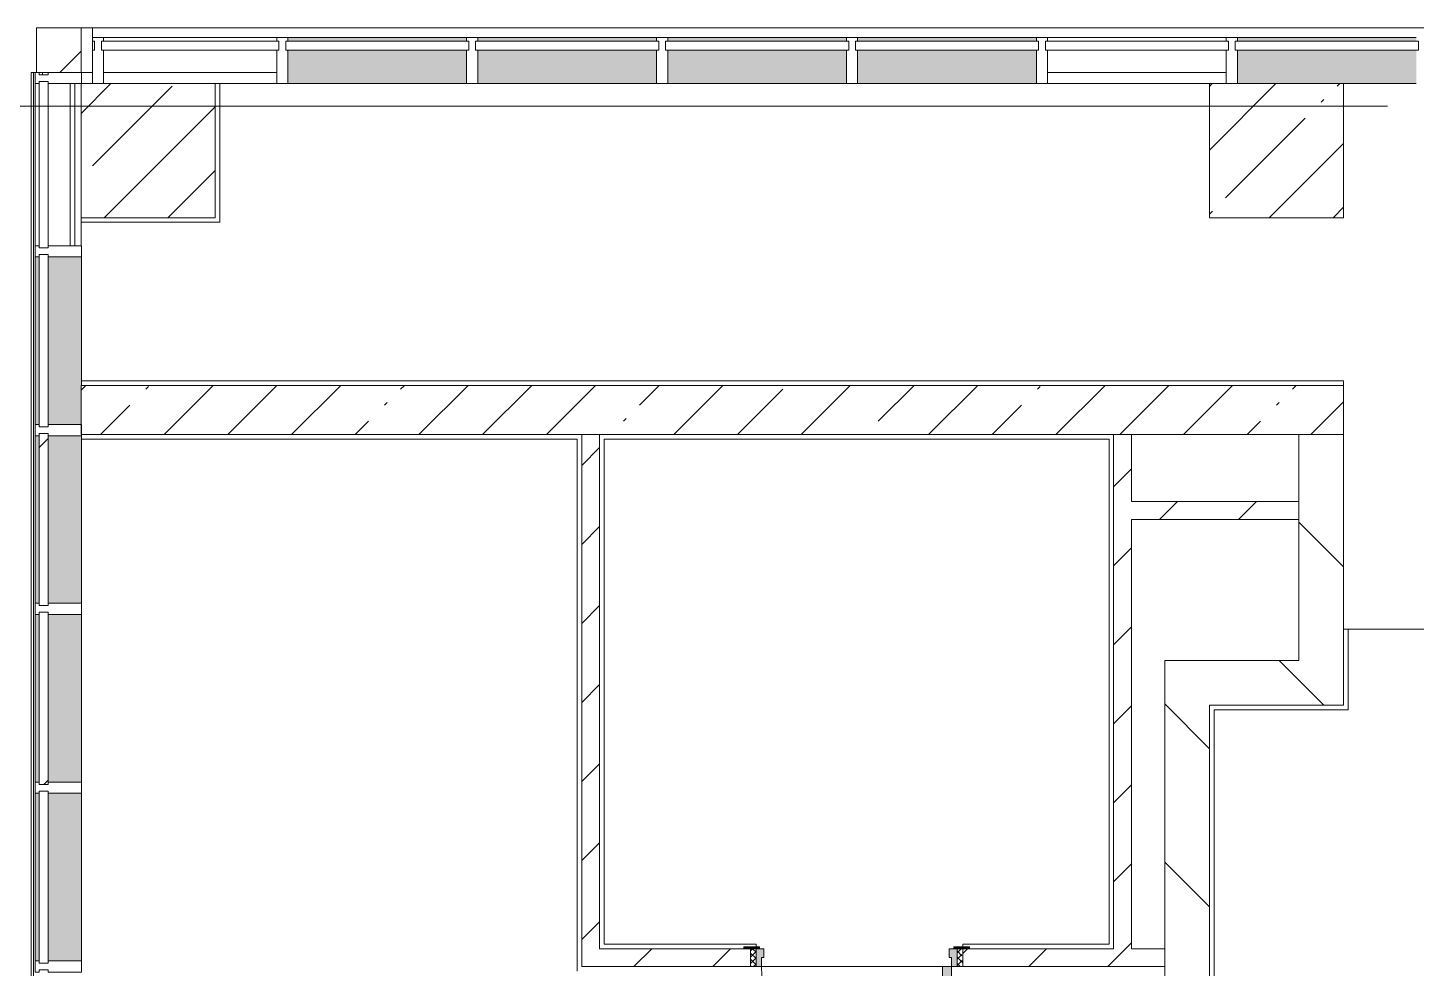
# Model space of a CAD drawing. Header units: millimetres. Extents: x 35144 to 233944, y -8553 to 29000.
# Drawn here: x 110754 to 116969, y 23143 to 27350 of the extents above; entities that cross this region are included whole.
import ezdxf

# ---------------------------------------------------------------- set-up
doc = ezdxf.new("R2010")
doc.units = ezdxf.units.MM
doc.linetypes.add('200_ШТРИХ__ш1_п0_6_', pattern=[800, 500, -300])
doc.linetypes.add('Осевая', pattern=[3175, 635, -476.25, 1587.5, -476.25])
for name, color, linetype, lineweight in [('A-DETL-MBND-1', 7, '200_ШТРИХ__ш1_п0_6_', 9), ('A-GLAZ-CURT-3', 7, 'Continuous', 5), ('A-GLAZ-CWMG-3', 7, 'Continuous', 5), ('A-WALL', 7, 'Continuous', 9), ('A-WALL-11', 7, 'Continuous', 5), ('I-WALL-32', 7, 'Continuous', 5), ('S-COLS-1', 7, 'Continuous', 5), ('Оси', 7, 'Continuous', 9), ('Оси-2', 7, 'Осевая', 9)]:
    doc.layers.add(name, color=color, linetype=linetype, lineweight=lineweight)
for name, color, linetype, lineweight, true_color in [('A-DOOR-3', 7, 'Continuous', 5, 0xaaaaaa), ('A-DOOR-4', 7, 'Continuous', 5, 0xe2e2e2), ('A-DOOR-FRAM-2', 7, 'Continuous', 5, 0xe2e2e2), ('A-DOOR-FRAM-3', 7, 'Continuous', 5, 0xaaaaaa), ('A-FLOR-1', 7, 'Continuous', 5, 0xaaaaaa), ('A-GLAZ-CWMG-4', 7, 'Continuous', 5, 0x383e42)]:
    doc.layers.add(name, color=color, linetype=linetype, lineweight=lineweight, true_color=true_color)
pattern_1 = [(45, (106933.74, 0), (-176.7767, 176.7767), [])]
pattern_2 = [(135, (106933.74, 0), (-353.553, -353.553), [])]

# ---------------------------------------------------------------- blocks, each defined once
blk = doc.blocks.new('Системная панель - Стекло - 40мм-23999081-1_5_2_птичка')
at = {"layer": 'A-GLAZ-CURT-3'}
for p, q in [((372.5, 40), (-372.5, 40)), ((-372.5, 40), (-372.5, 0)), ((-372.5, 0), (372.5, 0)), ((372.5, 0), (372.5, 40))]:
    blk.add_line(p, q, dxfattribs=at)
blk = doc.blocks.new('Системная панель - Стекло - 40мм-23998914-1_5_2_птичка')
at = {"layer": 'A-GLAZ-CURT-3'}
for p, q in [((385, 40), (-385, 40)), ((-385, 40), (-385, 0)), ((-385, 0), (385, 0)), ((385, 0), (385, 40))]:
    blk.add_line(p, q, dxfattribs=at)
blk = doc.blocks.new('Прямоугольный импост - Импост структурный с накладкой - 160мм-22858573-1_5_2_птичка')
at = {"layer": 'A-GLAZ-CWMG-3'}
for p, q in [((3854.1, 26375.1), (3854.1, 27100.1)), ((4011.1, 26375.1), (4011.1, 27100.1))]:
    blk.add_line(p, q, dxfattribs=at)
blk = doc.blocks.new('Прямоугольный импост - Импост структурный с накладкой - 190мм-23186010-1_5_2_птичка')
at = {"layer": 'A-GLAZ-CWMG-4'}
for points in [[(3861.1, 23175.1), (3871.1, 23175.1), (3871.1, 23925.1), (3854.1, 23925.1), (3854.1, 23175.1)], [(4031.1, 23175.1), (4061.1, 23175.1), (4060, 23925.1), (3911.1, 23925.1), (3911.1, 23175.1), (4006.1, 23175.1)]]:
    blk.add_hatch(color=256, dxfattribs=at).paths.add_polyline_path(points)
at = {"layer": 'A-GLAZ-CWMG-3'}
for p, q in [((3854.1, 23175.1), (3854.1, 23925.1)), ((4061.1, 23175.1), (4061.1, 23925.1))]:
    blk.add_line(p, q, dxfattribs=at)
blk = doc.blocks.new('Прямоугольный импост - Импост структурный с накладкой - 190мм-22862231-1_5_2_птичка')
at = {"layer": 'A-GLAZ-CWMG-3'}
for p, q in [((0, 17), (-50, 17)), ((-50, 17), (-50, 0)), ((-50, 0), (-40, 0)), ((-40, 0), (-40, -40)), ((-10, -40), (-10, 0)), ((-10, 0), (-0.1, 0)), ((0, 11.1), (0, 17)), ((-40, -40), (-50, -40)), ((-50, -40), (-50, -190)), ((-0.1, -40), (-10, -40)), ((-50, -190), (0, -190))]:
    blk.add_line(p, q, dxfattribs=at)
blk = doc.blocks.new('Прямоугольный импост - Импост структурный с накладкой - 190мм-22862219-1_5_2_птичка')
at = {"layer": 'A-GLAZ-CWMG-3'}
for p, q in [((-25, 0), (-25, 17)), ((-25, 17), (25, 17)), ((-15, 0), (-25, 0)), ((-15, -40), (-15, 0)), ((25, 0), (15, 0)), ((15, 0), (15, -40)), ((25, 17), (25, 0)), ((-25, -190), (-25, -40)), ((-25, -40), (-15, -40)), ((15, -40), (25, -40)), ((25, -40), (25, -190)), ((25, -190), (-25, -190))]:
    blk.add_line(p, q, dxfattribs=at)
blk = doc.blocks.new('Системная панель - Стекло - 40мм-V113-1_5_2_птичка')
at = {"layer": 'A-GLAZ-CURT-3'}
h = blk.add_hatch(dxfattribs=at)
h.set_pattern_fill('FP_117', color=256, style=0, pattern_type=2)
h.set_pattern_definition([(135, (23850.1, -4371.1), (-1414.21, -1414.21), [1000, -3000]), (135, (24350.1, -5371.1), (-1414.21, -1414.21), [3000, -1000]), (135, (24850.1, -3371.1), (-1414.21, -1414.21), [1000, -3000])])
h.paths.add_polyline_path([(385, 40), (-385, 38.9), (-385, 0), (385, 0), (385, 38.9)])
for p, q in [((385, 40), (-385, 40)), ((-385, 40), (-385, 0)), ((-385, 0), (385, 0)), ((385, 0), (385, 40))]:
    blk.add_line(p, q, dxfattribs=at)
blk = doc.blocks.new('Системная панель - Стекло - 40мм-22856066-1_5_2_птичка')
at = {"layer": 'A-GLAZ-CURT-3'}
for p, q in [((397.5, 0), (-397.5, 0)), ((-397.5, 0), (-397.5, -40)), ((397.5, -40), (397.5, 0)), ((-397.5, -40), (397.5, -40))]:
    blk.add_line(p, q, dxfattribs=at)
blk = doc.blocks.new('Системная панель - Стекло - 40мм-22856067-1_5_2_птичка')
at = {"layer": 'A-GLAZ-CURT-3'}
h = blk.add_hatch(dxfattribs=at)
h.set_pattern_fill('FP_118', color=256, style=0, pattern_type=2)
h.set_pattern_definition([(45, (-9285, -26790), (-1414.21, 1414.21), [1000, -3000]), (45, (-10285, -27290), (-1414.21, 1414.21), [3000, -1000]), (45, (-8285, -27790), (-1414.21, 1414.21), [1000, -3000])])
h.paths.add_polyline_path([(386, -40), (410, -40), (410, 0), (-410, 0), (-410, -40), (-400, -40)])
for p, q in [((410, 0), (-410, 0)), ((-410, 0), (-410, -40)), ((-410, -40), (410, -40)), ((410, -40), (410, 0))]:
    blk.add_line(p, q, dxfattribs=at)
blk = doc.blocks.new('Прямоугольный импост - Импост структурный с накладкой - 160мм-22794257-1_5_2_птичка')
at = {"layer": 'A-GLAZ-CWMG-3'}
for p, q in [((4935, 27307), (4160, 27307)), ((4935, 27150), (4160, 27150))]:
    blk.add_line(p, q, dxfattribs=at)
blk = doc.blocks.new('Прямоугольный импост - Импост структурный с накладкой - 160мм-20149069-1_5_2_птичка')
at = {"layer": 'A-GLAZ-CWMG-3'}
for p, q in [((9185, 27307), (8385, 27307)), ((9185, 27150), (8385, 27150))]:
    blk.add_line(p, q, dxfattribs=at)
blk = doc.blocks.new('Прямоугольный импост - Импост структурный с накладкой - 190мм-20153675-1_5_2_птичка')
at = {"layer": 'A-GLAZ-CWMG-3'}
for p, q in [((-50, 190), (-50, 40)), ((0, 40), (0, 190)), ((-50, 40), (-40, 40)), ((-40, 0), (-50, 0)), ((-50, 0), (-50, -17)), ((-40, 40), (-40, 0)), ((-10, 0), (-10, 40)), ((-10, 40), (0, 40)), ((0, 0), (-10, 0)), ((0, -17), (0, 0)), ((-50, -17), (0, -17))]:
    blk.add_line(p, q, dxfattribs=at)
blk = doc.blocks.new('Прямоугольный импост - Импост структурный с накладкой - 190мм-20153693-1_5_2_птичка')
at = {"layer": 'A-GLAZ-CWMG-3'}
for p, q in [((-25, 40), (-25, 190)), ((-25, 190), (25, 190)), ((25, 190), (25, 40)), ((-15, 40), (-25, 40)), ((-25, -17), (-25, 0)), ((-25, 0), (-15, 0)), ((-15, 0), (-15, 40)), ((15, 40), (15, 0)), ((25, 40), (15, 40)), ((15, 0), (25, 0)), ((25, 0), (25, -17)), ((25, -17), (-25, -17))]:
    blk.add_line(p, q, dxfattribs=at)
blk = doc.blocks.new('Системная панель - Стекло - 40мм-V129-1_5_2_птичка')
at = {"layer": 'A-GLAZ-CURT-3'}
h = blk.add_hatch(dxfattribs=at)
h.set_pattern_fill('FP_126', color=256, style=0, pattern_type=2)
h.set_pattern_definition([(135, (24650.1, -4371.1), (-1414.21, -1414.21), [1000, -3000]), (135, (25150.1, -5371.1), (-1414.21, -1414.21), [3000, -1000]), (135, (25650.1, -3371.1), (-1414.21, -1414.21), [1000, -3000])])
h.paths.add_polyline_path([(385, 15), (385, 40), (-385, 38.9), (-385, 0), (385, 0)])
for p, q in [((385, 40), (-385, 40)), ((-385, 40), (-385, 0)), ((-385, 0), (385, 0)), ((385, 0), (385, 40))]:
    blk.add_line(p, q, dxfattribs=at)
blk = doc.blocks.new('Прямоугольный импост - Импост структурный с накладкой - 190мм-V130-1_5_2_птичка')
at = {"layer": 'A-GLAZ-CWMG-3'}
for p, q in [((-25, 0), (-25, 17)), ((-25, 17), (25, 17)), ((-15, 0), (-25, 0)), ((-15, -40), (-15, 0)), ((25, 0), (15, 0)), ((15, 0), (15, -40)), ((25, 17), (25, 0)), ((-25, -190), (-25, -40)), ((-25, -40), (-15, -40)), ((15, -40), (25, -40)), ((25, -40), (25, -190)), ((25, -190), (-25, -190))]:
    blk.add_line(p, q, dxfattribs=at)
blk = doc.blocks.new('Системная панель - Стекло - 40мм-V131-1_5_2_птичка')
at = {"layer": 'A-GLAZ-CURT-3'}
for p, q in [((410, 0), (-410, 0)), ((-410, 0), (-410, -40)), ((-410, -40), (410, -40)), ((410, -40), (410, 0))]:
    blk.add_line(p, q, dxfattribs=at)
blk = doc.blocks.new('Прямоугольный импост - Импост структурный с накладкой - 190мм-23186023-1_5_2_птичка')
at = {"layer": 'A-GLAZ-CWMG-4'}
for points in [[(10035, 27290), (10035, 27307), (9235, 27307), (9235, 27290)], [(9235, 27100), (10035, 27100), (10035, 27250), (9235, 27250), (9235, 27150)]]:
    blk.add_hatch(color=256, dxfattribs=at).paths.add_polyline_path(points)
at = {"layer": 'A-GLAZ-CWMG-3'}
for p, q in [((10035, 27307), (9235, 27307)), ((10035, 27100), (9710, 27100))]:
    blk.add_line(p, q, dxfattribs=at)
blk = doc.blocks.new('Прямоугольный импост - Импост структурный с накладкой - 190мм-V132-1_5_2_птичка')
at = {"layer": 'A-GLAZ-CWMG-3'}
for p, q in [((-25, 40), (-25, 190)), ((25, 190), (25, 40)), ((-15, 40), (-25, 40)), ((-25, -17), (-25, 0)), ((-25, 0), (-15, 0)), ((-15, 0), (-15, 40)), ((15, 40), (15, 0)), ((25, 40), (15, 40)), ((15, 0), (25, 0)), ((25, 0), (25, -17)), ((25, -17), (-25, -17))]:
    blk.add_line(p, q, dxfattribs=at)
blk = doc.blocks.new('Системная панель - Стекло - 40мм-V133-1_5_2_птичка')
at = {"layer": 'A-GLAZ-CURT-3'}
for p, q in [((410, 0), (-410, 0)), ((-410, 0), (-410, -40)), ((-410, -40), (410, -40)), ((410, -40), (410, 0))]:
    blk.add_line(p, q, dxfattribs=at)
blk = doc.blocks.new('Прямоугольный импост - Импост структурный с накладкой - 190мм-V134-1_5_2_птичка')
at = {"layer": 'A-GLAZ-CWMG-4'}
for points in [[(8241.5, 27290), (8335, 27290), (8335, 27307), (7535, 27307), (7535, 27290)], [(8241.5, 27100), (8335, 27100), (8335, 27250), (7535, 27250), (7535, 27100)]]:
    blk.add_hatch(color=256, dxfattribs=at).paths.add_polyline_path(points)
at = {"layer": 'A-GLAZ-CWMG-3'}
for p, q in [((8335, 27307), (7535, 27307)), ((8335, 27100), (7535, 27100))]:
    blk.add_line(p, q, dxfattribs=at)
blk = doc.blocks.new('Системная панель - Стекло - 40мм-V162-1_5_2_птичка')
at = {"layer": 'A-GLAZ-CURT-3'}
for p, q in [((410, 0), (-410, 0)), ((-410, 0), (-410, -40)), ((-410, -40), (410, -40)), ((410, -40), (410, 0))]:
    blk.add_line(p, q, dxfattribs=at)
blk = doc.blocks.new('Системная панель - Стекло - 40мм-V163-1_5_2_птичка')
at = {"layer": 'A-GLAZ-CURT-3'}
for p, q in [((410, 0), (-410, 0)), ((-410, 0), (-410, -40)), ((-410, -40), (410, -40)), ((410, -40), (410, 0))]:
    blk.add_line(p, q, dxfattribs=at)
blk = doc.blocks.new('110_Дверь_СКБ_1Ст_Внутренняя1 - Д-8т 950x2100h_СУ-31746493-1_5_2_птичка')
at = {"layer": 'A-DOOR-3'}
h = blk.add_hatch(dxfattribs=at)
h.set_pattern_fill('FP_105', color=256, style=0, pattern_type=2)
h.set_pattern_definition([(135, (1826.41, 104.685), (-14.14214, -14.14214), []), (225, (1826.41, 104.685), (14.14214, -14.14214), [])])
h.paths.add_polyline_path([(462.5, 40), (462.5, -40), (487.5, -40), (487.5, 40)])
at = {"layer": 'A-DOOR-4'}
h = blk.add_hatch(color=256, dxfattribs=at)
h.paths.add_polyline_path([(-412.5, 40), (-437.5, 40), (-437.5, -40), (-402.5, -40), (-402.5, 0), (-412.5, 0)])
h.paths.add_polyline_path([(437.5, 40), (437.5, 0), (427.5, 0), (427.5, -40), (462.5, -40), (462.5, 40)])
at = {"layer": 'A-DOOR-FRAM-2'}
for points in [[(-412.5, 890), (-412.5, 40), (-372.5, 40), (-372.5, 890)], [(-462.5, -40), (-492.5, -40), (-492.5, -48), (-422.5, -48), (-422.5, -40), (-456.7, -40)], [(456.5, -40), (447.5, -40), (447.5, -48), (517.5, -48), (517.5, -40), (462.5, -40)]]:
    blk.add_hatch(color=256, dxfattribs=at).paths.add_polyline_path(points)
at = {"layer": 'A-DOOR-FRAM-3'}
h = blk.add_hatch(dxfattribs=at)
h.set_pattern_fill('FP_106', color=256, style=0, pattern_type=2)
h.set_pattern_definition([(45, (-296.384, 104.685), (-14.1421, 14.1421), []), (135, (-296.384, 104.685), (-14.1421, -14.1421), [])])
h.paths.add_polyline_path([(-462.5, 40), (-456.7, -40), (-437.5, -40), (-437.5, 40)])
at = {"layer": 'A-DOOR-3'}
for p, q in [((-412.5, 890), (-412.5, 40)), ((-372.5, 890), (-412.5, 890)), ((-372.5, 40), (-372.5, 890)), ((-412.5, 40), (-372.5, 40))]:
    blk.add_line(p, q, dxfattribs=at)
blk.add_arc((-412.5, 40), 850, 360, 90, dxfattribs=at)
at = {"layer": 'A-DOOR-FRAM-3'}
for p, q in [((-437.5, 40), (-462.5, 40)), ((-462.5, 40), (-462.5, -40)), ((-412.5, 40), (-437.5, 40)), ((-437.5, 40), (-437.5, -40)), ((-437.5, -40), (-437.5, 40)), ((-412.5, 0), (-412.5, 40)), ((-402.5, 0), (-412.5, 0)), ((-402.5, -40), (-402.5, 0)), ((437.5, 0), (427.5, 0)), ((427.5, 0), (427.5, -40)), ((437.5, 40), (437.5, 0)), ((462.5, 40), (437.5, 40)), ((462.5, -40), (462.5, 40)), ((487.5, 40), (462.5, 40)), ((462.5, 40), (462.5, -40)), ((487.5, -40), (487.5, 40)), ((-422.5, -40), (-492.5, -40)), ((-492.5, -40), (-492.5, -48)), ((-492.5, -48), (-422.5, -48)), ((-462.5, -40), (-437.5, -40)), ((-422.5, -39), (-437.5, -39)), ((-437.5, -39), (-437.5, -40)), ((-437.5, -40), (-402.5, -40)), ((-437.5, -40), (-422.5, -40)), ((-422.5, -40), (-422.5, -39)), ((-422.5, -48), (-422.5, -40)), ((427.5, -40), (462.5, -40)), ((462.5, -39), (447.5, -39)), ((447.5, -39), (447.5, -40)), ((447.5, -40), (462.5, -40)), ((517.5, -40), (447.5, -40)), ((447.5, -40), (447.5, -48)), ((447.5, -48), (517.5, -48)), ((462.5, -40), (462.5, -39)), ((462.5, -40), (487.5, -40)), ((517.5, -48), (517.5, -40))]:
    blk.add_line(p, q, dxfattribs=at)
blk = doc.blocks.new('BSC_Колонна _Прямоугольная - 200х200-22401950-1_5_2_птичка')
at = {"layer": 'S-COLS-1'}
h = blk.add_hatch(dxfattribs=at)
h.set_pattern_fill('FP_155', color=256, style=0, pattern_type=2)
h.set_pattern_definition([(45, (-3960, -27250), (-176.7767, 176.7767), [])])
h.paths.add_polyline_path([(46.1, -100), (100, -100), (100, 100), (-100, 100), (-98.9, -100), (-48.9, -100)])
for p, q in [((100, 100), (-100, 100)), ((-100, 100), (-100, -100)), ((100, -100), (100, 100)), ((-100, -100), (100, -100))]:
    blk.add_line(p, q, dxfattribs=at)
blk = doc.blocks.new('Системная панель - Стекло - 40мм-V169-1_5_2_птичка')
at = {"layer": 'A-GLAZ-CURT-3'}
h = blk.add_hatch(dxfattribs=at)
h.set_pattern_fill('FP_156', color=256, style=0, pattern_type=2)
h.set_pattern_definition([(45, (-6735, -26790), (-1414.21, 1414.21), [1000, -3000]), (45, (-7735, -27290), (-1414.21, 1414.21), [3000, -1000]), (45, (-5735, -27790), (-1414.21, 1414.21), [1000, -3000])])
h.paths.add_polyline_path([(147.5, -40), (410, -40), (410, 0), (-410, 0), (-410, -40), (-400, -40)])
for p, q in [((410, 0), (-410, 0)), ((-410, 0), (-410, -40)), ((-410, -40), (410, -40)), ((410, -40), (410, 0))]:
    blk.add_line(p, q, dxfattribs=at)
blk = doc.blocks.new('Системная панель - Стекло - 40мм-V170-1_5_2_птичка')
at = {"layer": 'A-GLAZ-CURT-3'}
for p, q in [((385, 40), (-385, 40)), ((-385, 40), (-385, 0)), ((-385, 0), (385, 0)), ((385, 0), (385, 40))]:
    blk.add_line(p, q, dxfattribs=at)
blk = doc.blocks.new('Прямоугольный импост - Импост структурный с накладкой - 190мм-V171-1_5_2_птичка')
at = {"layer": 'A-GLAZ-CWMG-4'}
for points in [[(3861.1, 25575.1), (3871.1, 25575.1), (3871.1, 26325.1), (3854.1, 26325.1), (3854.1, 25575.1)], [(4045.8, 25575.1), (4060, 25575.1), (4060, 26325.1), (3911.1, 26325.1), (3911.1, 25575.1), (4031.1, 25575.1)]]:
    blk.add_hatch(color=256, dxfattribs=at).paths.add_polyline_path(points)
at = {"layer": 'A-GLAZ-CWMG-3'}
for p, q in [((3854.1, 25575.1), (3854.1, 26325.1)), ((4061.1, 25749.9), (4061.1, 26325.1))]:
    blk.add_line(p, q, dxfattribs=at)
blk = doc.blocks.new('BSC_Колонна _Прямоугольная - 600х600-V174-1_5_2_птичка')
at = {"layer": 'S-COLS-1'}
h = blk.add_hatch(dxfattribs=at)
h.set_pattern_fill('FP_162', color=256, style=0, pattern_type=2)
h.set_pattern_definition([(45, (-9410, -26800), (-285.123, 285.123), []), (45, (-9124.88, -26800), (-285.123, 285.123), [504.031, -100.806, 16.764, -84.042])])
h.paths.add_polyline_path([(300, -300), (300, 300), (-300, 300), (-300, -300)])
for p, q in [((300, 300), (-300, 300)), ((-300, 300), (-300, -300)), ((300, -300), (300, 300)), ((-300, -300), (300, -300))]:
    blk.add_line(p, q, dxfattribs=at)
blk = doc.blocks.new('BSC_Колонна _Прямоугольная - 600х600-V175-1_5_2_птичка')
at = {"layer": 'S-COLS-1'}
h = blk.add_hatch(dxfattribs=at)
h.set_pattern_fill('FP_163', color=256, style=0, pattern_type=2)
h.set_pattern_definition([(45, (-4360, -26800), (-285.123, 285.123), []), (45, (-4074.88, -26800), (-285.123, 285.123), [504.031, -100.806, 16.764, -84.042])])
h.paths.add_polyline_path([(300, -300), (300, 300), (-300, 300), (-300, -300), (163.6, -300)])
for p, q in [((300, 300), (-300, 300)), ((-300, 300), (-300, -300)), ((300, -300), (300, 300)), ((-300, -300), (300, -300))]:
    blk.add_line(p, q, dxfattribs=at)
blk = doc.blocks.new('Прямоугольный импост - Импост структурный с накладкой - 170мм-23186685-1_5_2_птичка')
at = {"layer": 'A-GLAZ-CWMG-3'}
for p, q in [((3836.1, 27150.1), (3846.1, 27150.1)), ((3836.1, 20672.1), (3836.1, 27150.1)), ((3846.1, 27150.1), (3854.1, 27150.1)), ((3846.1, 20672.1), (3846.1, 27150.1)), ((3886.1, 27140.1), (3886.1, 27150))]:
    blk.add_line(p, q, dxfattribs=at)
blk = doc.blocks.new('Прямоугольный импост - Импост структурный с накладкой - 170мм-23186686-1_5_2_птичка')
at = {"layer": 'A-GLAZ-CWMG-3'}
blk.add_line((4031.1, 27100.1), (4031.1, 26375.1), dxfattribs=at)

msp = doc.modelspace()

# ---------------------------------------------------------------- hatches: boundary and pattern name
at = {"layer": 'A-WALL-11'}
h = msp.add_hatch(dxfattribs=at)
h.set_pattern_fill('FP_90', color=256, style=0, pattern_type=2)
h.set_pattern_definition([(135, (106933.74, 0), (-176.7767, -176.7767), [])])
h.paths.add_polyline_path([(120623.7, 27150), (120643.7, 27150), (120643.7, 27350), (120394, 27350), (120394, 27150)])
h.paths.add_polyline_path([(110993.7, 27150), (111043.7, 27150), (111043.7, 27350), (110993.7, 27350), (110993.7, 27247.7)])
at = {"layer": 'I-WALL-32'}
h = msp.add_hatch(dxfattribs=at)
h.set_pattern_fill('FP_91', color=256, style=0, pattern_type=2)
h.set_pattern_definition([(45, (106933.74, 0), (-285.123, 285.123), []), (45, (107218.87, 0), (-285.123, 285.123), [504.031, -100.806, 16.764, -84.042])])
h.paths.add_polyline_path([(111613.7, 25530), (116643.7, 25530), (116643.7, 25750), (110993.7, 25750), (110993.7, 25530), (111543.1, 25530)])
h = msp.add_hatch(dxfattribs=at)
h.set_pattern_fill('FP_96', color=256, style=0, pattern_type=2)
h.set_pattern_definition(pattern_1)
h.paths.add_polyline_path([(113248.9, 23150), (113313.7, 23150), (113313.7, 25530), (113233.7, 25530), (113233.7, 23150)])
h = msp.add_hatch(dxfattribs=at)
h.set_pattern_fill('FP_96', color=256, style=0, pattern_type=2)
h.set_pattern_definition(pattern_1)
h.paths.add_polyline_path([(115693.7, 23230), (115693.7, 25530), (115613.7, 25530), (115613.7, 23230)])
h = msp.add_hatch(dxfattribs=at)
h.set_pattern_fill('FP_97', color=256, style=0, pattern_type=2)
h.set_pattern_definition(pattern_2)
h.paths.add_polyline_path([(116643.7, 24520), (116643.7, 25530), (116443.7, 25530), (116443.7, 24520)])
h = msp.add_hatch(dxfattribs=at)
h.set_pattern_fill('FP_96', color=256, style=0, pattern_type=2)
h.set_pattern_definition(pattern_1)
h.paths.add_polyline_path([(116443.7, 25150), (116443.7, 25230), (115693.7, 25230), (115693.7, 25150), (116390.4, 25150)])
h = msp.add_hatch(dxfattribs=at)
h.set_pattern_fill('FP_97', color=256, style=0, pattern_type=2)
h.set_pattern_definition(pattern_2)
h.paths.add_polyline_path([(115843.7, 23150), (116043.7, 23150), (116043.7, 24520), (115843.7, 24520), (115843.7, 23230)])
h = msp.add_hatch(dxfattribs=at)
h.set_pattern_fill('FP_97', color=256, style=0, pattern_type=2)
h.set_pattern_definition(pattern_2)
h.paths.add_polyline_path([(116443.7, 24320), (116643.7, 24320), (116643.7, 24520), (116043.7, 24520), (116043.7, 24320), (116063.7, 24320)])
h = msp.add_hatch(dxfattribs=at)
h.set_pattern_fill('FP_96', color=256, style=0, pattern_type=2)
h.set_pattern_definition(pattern_1)
h.paths.add_polyline_path([(115593.7, 23150), (115843.7, 23150), (115843.7, 23230), (114938.7, 23230), (114938.7, 23150), (115175.2, 23150)])
h.paths.add_polyline_path([(113313.7, 23150), (113988.7, 23150), (113988.7, 23230), (113313.7, 23230), (113313.7, 23186.9)])
h = msp.add_hatch(dxfattribs=at)
h.set_pattern_fill('FP_97', color=256, style=0, pattern_type=2)
h.set_pattern_definition(pattern_2)
h.paths.add_polyline_path([(115843.7, 20970), (116043.7, 20970), (116043.7, 23150), (115843.7, 23150), (115843.7, 20980.8)])

# ---------------------------------------------------------------- linework, layer by layer
at = {"layer": 'A-DETL-MBND-1'}
for p, q in [((110993.7, 27100), (110964.9, 27100)), ((110993.7, 26500), (110993.7, 26374.8))]:
    msp.add_line(p, q, dxfattribs=at)
at = {"layer": 'A-FLOR-1'}
for p, q in [((111868.7, 27100), (111593.7, 27100)), ((111613.7, 27100), (111613.7, 26480)), ((116043.7, 27100), (115318.7, 27100)), ((111613.7, 26480), (110993.7, 26480)), ((110993.7, 26480), (110993.7, 26374.8)), ((110994.9, 25770), (116643.7, 25770)), ((116643.7, 25770), (116643.7, 25750)), ((113213.7, 25510), (110994.9, 25510)), ((113213.7, 23130), (113213.7, 25510)), ((115593.7, 25510), (113333.7, 25510)), ((113333.7, 25510), (113333.7, 23250)), ((115593.7, 23250), (115593.7, 25510)), ((116643.7, 24660), (121282.6, 24660)), ((116664.7, 24660), (116664.7, 24299)), ((116664.7, 24299), (116063.7, 24299)), ((116063.7, 24299), (116063.7, 22220)), ((113333.7, 23250), (114013.7, 23250)), ((114013.7, 23250), (114013.7, 23238)), ((114938.7, 23238), (114938.7, 23250)), ((114938.7, 23250), (115593.7, 23250)), ((114038.7, 23150), (114848.7, 23150))]:
    msp.add_line(p, q, dxfattribs=at)
at = {"layer": 'A-WALL'}
for p, q in [((113313.7, 25530), (113233.7, 25530)), ((115693.7, 25530), (115613.7, 25530)), ((116643.7, 25530), (116443.7, 25530)), ((116443.7, 25150), (116443.7, 25230)), ((115843.7, 23150), (115843.7, 23230))]:
    msp.add_line(p, q, dxfattribs=at)
at = {"layer": 'A-WALL-11'}
for p, q in [((110993.7, 27350), (124744, 27350)), ((111043.7, 27150), (111043.7, 27350)), ((110993.7, 27150), (111043.7, 27150))]:
    msp.add_line(p, q, dxfattribs=at)
at = {"layer": 'I-WALL-32'}
for p, q in [((116643.7, 25750), (110993.7, 25750)), ((110993.7, 25750), (110993.7, 25530)), ((116643.7, 24320), (116643.7, 25750)), ((110993.7, 25530), (113233.7, 25530)), ((113233.7, 25530), (113233.7, 23150)), ((113313.7, 23230), (113313.7, 25530)), ((113313.7, 25530), (115613.7, 25530)), ((115613.7, 25530), (115613.7, 23230)), ((115693.7, 25530), (116443.7, 25530)), ((115693.7, 25230), (115693.7, 25530)), ((116443.7, 25530), (116443.7, 25230)), ((116443.7, 25230), (115693.7, 25230)), ((115693.7, 23230), (115693.7, 25150)), ((115693.7, 25150), (116443.7, 25150)), ((116443.7, 25150), (116443.7, 24520)), ((115843.7, 24520), (115843.7, 23230)), ((116443.7, 24520), (115843.7, 24520)), ((116043.7, 22200), (116043.7, 24320)), ((116043.7, 24320), (116643.7, 24320)), ((113958.7, 23230), (113313.7, 23230)), ((115613.7, 23230), (114968.7, 23230)), ((115843.7, 23230), (115693.7, 23230)), ((113233.7, 23150), (113988.7, 23150)), ((114938.7, 23150), (115843.7, 23150)), ((115843.7, 23150), (115843.7, 20770))]:
    msp.add_line(p, q, dxfattribs=at)
at = {"layer": 'Оси'}
msp.add_line((103705, 27000), (116205, 27000), dxfattribs=at)
at = {"layer": 'Оси-2'}
msp.add_line((116205, 27000), (128224.2, 27000), dxfattribs=at)

# ---------------------------------------------------------------- block references
at = {"layer": 'A-DOOR-3', "rotation": 180}
msp.add_blockref('110_Дверь_СКБ_1Ст_Внутренняя1 - Д-8т 950x2100h_СУ-31746493-1_5_2_птичка', (114476.2, 23190), dxfattribs=at)
at = {"layer": 'A-GLAZ-CURT-3'}
for name, p in [('Системная панель - Стекло - 40мм-22856066-1_5_2_птичка', (111481.2, 27290)), ('Системная панель - Стекло - 40мм-V163-1_5_2_птичка', (112318.7, 27290)), ('Системная панель - Стекло - 40мм-V169-1_5_2_птичка', (113168.7, 27290)), ('Системная панель - Стекло - 40мм-V162-1_5_2_птичка', (114018.7, 27290)), ('Системная панель - Стекло - 40мм-V133-1_5_2_птичка', (114868.7, 27290)), ('Системная панель - Стекло - 40мм-22856067-1_5_2_птичка', (115718.7, 27290)), ('Системная панель - Стекло - 40мм-V131-1_5_2_птичка', (116568.7, 27290))]:
    msp.add_blockref(name, p, dxfattribs=at)
at = {"layer": 'A-GLAZ-CURT-3', "rotation": 269.9999999999999}
for name, p in [('Системная панель - Стекло - 40мм-23999081-1_5_2_птичка', (110804.9, 26737.6)), ('Системная панель - Стекло - 40мм-V170-1_5_2_птичка', (110804.9, 25950.1)), ('Системная панель - Стекло - 40мм-V129-1_5_2_птичка', (110804.9, 25150.1)), ('Системная панель - Стекло - 40мм-V113-1_5_2_птичка', (110804.9, 24350.1)), ('Системная панель - Стекло - 40мм-23998914-1_5_2_птичка', (110804.9, 23550.1))]:
    msp.add_blockref(name, p, dxfattribs=at)
at = {"layer": 'A-GLAZ-CWMG-3'}
for name, p, rotation in [('Прямоугольный импост - Импост структурный с накладкой - 190мм-20153675-1_5_2_птичка', (111043.7, 27290), 180), ('Прямоугольный импост - Импост структурный с накладкой - 190мм-22862231-1_5_2_птичка', (110804.9, 27150.1), 89.99999999999991)]:
    msp.add_blockref(name, p, dxfattribs=dict(at, rotation=rotation))
for name, p in [('Прямоугольный импост - Импост структурный с накладкой - 160мм-22794257-1_5_2_птичка', (106933.7, 0)), ('Прямоугольный импост - Импост структурный с накладкой - 190мм-V134-1_5_2_птичка', (104383.7, 0)), ('Прямоугольный импост - Импост структурный с накладкой - 190мм-V134-1_5_2_птичка', (105233.7, 0)), ('Прямоугольный импост - Импост структурный с накладкой - 190мм-V134-1_5_2_птичка', (106083.7, 0)), ('Прямоугольный импост - Импост структурный с накладкой - 190мм-V134-1_5_2_птичка', (106933.7, 0)), ('Прямоугольный импост - Импост структурный с накладкой - 160мм-20149069-1_5_2_птичка', (106933.7, 0)), ('Прямоугольный импост - Импост структурный с накладкой - 190мм-23186023-1_5_2_птичка', (106933.7, 0)), ('Прямоугольный импост - Импост структурный с накладкой - 170мм-23186685-1_5_2_птичка', (106933.7, 0)), ('Прямоугольный импост - Импост структурный с накладкой - 160мм-22858573-1_5_2_птичка', (106933.7, 0)), ('Прямоугольный импост - Импост структурный с накладкой - 170мм-23186686-1_5_2_птичка', (106933.7, 0)), ('Прямоугольный импост - Импост структурный с накладкой - 190мм-V171-1_5_2_птичка', (106933.7, 0)), ('Прямоугольный импост - Импост структурный с накладкой - 190мм-23186010-1_5_2_птичка', (106933.7, 1600)), ('Прямоугольный импост - Импост структурный с накладкой - 190мм-23186010-1_5_2_птичка', (106933.7, 800)), ('Прямоугольный импост - Импост структурный с накладкой - 190мм-23186010-1_5_2_птичка', (106933.7, 0))]:
    msp.add_blockref(name, p, dxfattribs=at)
at = {"layer": 'A-GLAZ-CWMG-3', "extrusion": (0, 0, -1)}
for name, p, rotation in [('Прямоугольный импост - Импост структурный с накладкой - 190мм-20153693-1_5_2_птичка', (-111893.7, 27290), 180), ('Прямоугольный импост - Импост структурный с накладкой - 190мм-20153693-1_5_2_птичка', (-112743.7, 27290), 180), ('Прямоугольный импост - Импост структурный с накладкой - 190мм-20153693-1_5_2_птичка', (-113593.7, 27290), 180), ('Прямоугольный импост - Импост структурный с накладкой - 190мм-20153693-1_5_2_птичка', (-114443.7, 27290), 180), ('Прямоугольный импост - Импост структурный с накладкой - 190мм-20153693-1_5_2_птичка', (-115293.7, 27290), 180), ('Прямоугольный импост - Импост структурный с накладкой - 190мм-V132-1_5_2_птичка', (-116143.7, 27290), 180), ('Прямоугольный импост - Импост структурный с накладкой - 190мм-22862219-1_5_2_птичка', (-110804.9, 26350.1), 270.0000000000001), ('Прямоугольный импост - Импост структурный с накладкой - 190мм-V130-1_5_2_птичка', (-110804.9, 25550.1), 270.0000000000001), ('Прямоугольный импост - Импост структурный с накладкой - 190мм-22862219-1_5_2_птичка', (-110804.9, 24750.1), 270.0000000000001), ('Прямоугольный импост - Импост структурный с накладкой - 190мм-22862219-1_5_2_птичка', (-110804.9, 23950.1), 270.0000000000001), ('Прямоугольный импост - Импост структурный с накладкой - 190мм-22862219-1_5_2_птичка', (-110804.9, 23150.1), 270.0000000000001)]:
    msp.add_blockref(name, p, dxfattribs=dict(at, rotation=rotation))
at = {"layer": 'S-COLS-1'}
for name, p in [('BSC_Колонна _Прямоугольная - 200х200-22401950-1_5_2_птичка', (110893.7, 27250)), ('BSC_Колонна _Прямоугольная - 600х600-V175-1_5_2_птичка', (111293.7, 26800)), ('BSC_Колонна _Прямоугольная - 600х600-V174-1_5_2_птичка', (116343.7, 26800))]:
    msp.add_blockref(name, p, dxfattribs=at)

doc.saveas('drawing.dxf')
